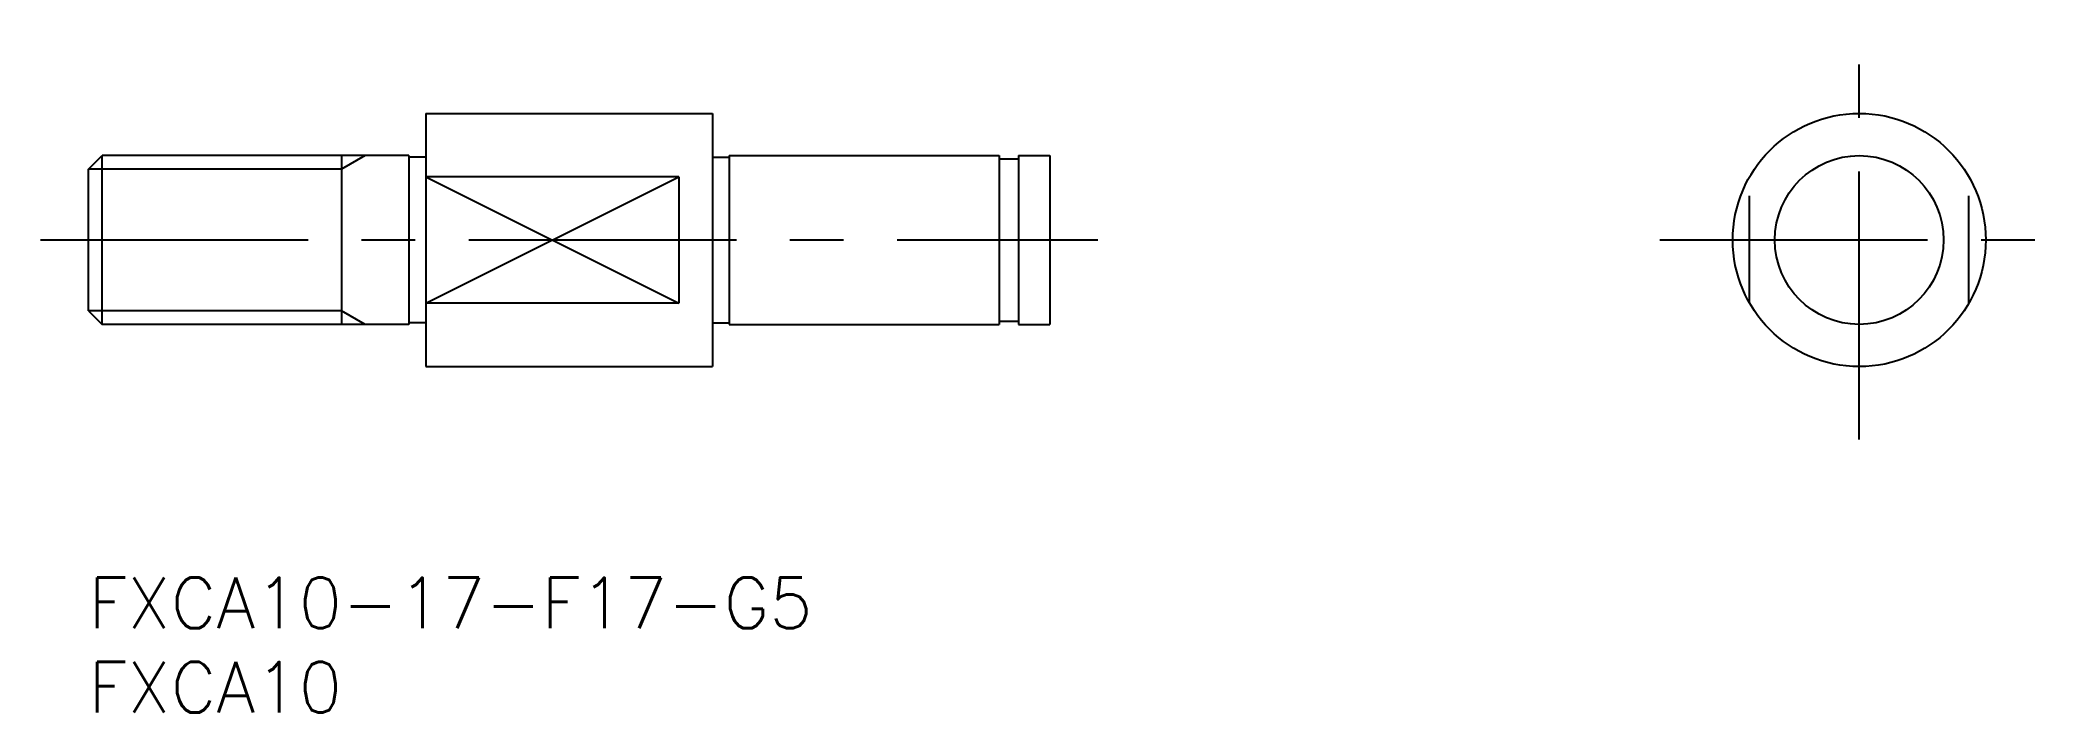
# Model space of a CAD drawing. Extents: x -3 to 117, y -8 to 32.
import ezdxf

# ---------------------------------------------------------------- set-up
doc = ezdxf.new("R2010")
doc.units = 0
doc.header["$LTSCALE"] = 0.5
doc.linetypes.add('CENTER', pattern=[50.8, 31.75, -6.35, 6.35, -6.35])
doc.linetypes.add('DASHED', pattern=[19.05, 12.7, -6.35])
for name, color, linetype in [('MSM_CENTER', 1, 'CENTER'), ('MSM_CONTINUOUS', 7, 'CONTINUOUS'), ('MSM_DASHED', 4, 'DASHED'), ('MSM_NARROW', 5, 'CONTINUOUS'), ('MSM_PART_NUMBER', 7, 'CONTINUOUS')]:
    doc.layers.add(name, color=color, linetype=linetype)
doc.styles.get("Standard").update_dxf_attribs({"font": 'txt.shx', "height": 3, "bigfont": 'bigfont.shx'})

# ---------------------------------------------------------------- blocks, each defined once
blk = doc.blocks.new('*U3')
at = {"layer": 'MSM_PART_NUMBER'}
blk.add_text('FXCA10-17-F17-G5', height=3, dxfattribs=at).set_placement((0, -3))
blk = doc.blocks.new('*U4')
at = {"layer": 'MSM_PART_NUMBER'}
blk.add_text('FXCA10', height=3, dxfattribs=at).set_placement((0, -8))

msp = doc.modelspace()

# ---------------------------------------------------------------- linework, layer by layer
at = {"layer": 'MSM_CENTER'}
for p, q in [((105, 8.18), (105, 31.82)), ((-2.85, 20), (59.85, 20)), ((93.18, 20), (116.82, 20))]:
    msp.add_line(p, q, dxfattribs=at)
at = {"layer": 'MSM_CONTINUOUS'}
for p, q in [((20, 27.5), (20, 12.5)), ((20, 27.5), (37, 27.5)), ((37, 27.5), (37, 12.5)), ((0, 24.19), (0.81, 25)), ((0, 15.81), (0, 24.19)), ((0.81, 15), (0.81, 25)), ((19, 25), (0.81, 25)), ((15, 25), (15, 15)), ((19, 25), (19, 15)), ((20, 24.9), (19, 24.9)), ((37, 24.9), (38, 24.9)), ((38, 25), (54, 25)), ((38, 25), (38, 15)), ((54, 25), (54, 15)), ((54, 24.8), (55.15, 24.8)), ((55.15, 25), (55.15, 15)), ((55.15, 25), (57, 25)), ((57, 25), (57, 15)), ((35, 23.74), (20, 23.74)), ((35, 23.74), (35, 16.26)), ((0, 15.81), (0.81, 15)), ((35, 16.26), (20, 16.26)), ((19, 15), (0.81, 15)), ((20, 15.1), (19, 15.1)), ((37, 15.1), (38, 15.1)), ((38, 15), (54, 15)), ((54, 15.2), (55.15, 15.2)), ((55.15, 15), (57, 15)), ((20, 12.5), (37, 12.5))]:
    msp.add_line(p, q, dxfattribs=at)
for radius in [7.5, 5]:
    msp.add_circle((105, 20), radius, dxfattribs=at)
at = {"layer": 'MSM_DASHED'}
for p, q in [((98.5, 16.26), (98.5, 23.74)), ((111.5, 16.26), (111.5, 23.74))]:
    msp.add_line(p, q, dxfattribs=at)
at = {"layer": 'MSM_NARROW'}
for p, q in [((15, 24.19), (0, 24.19)), ((16.41, 25), (15, 24.19)), ((20, 23.74), (35, 16.26)), ((20, 16.26), (35, 23.74)), ((15, 15.81), (0, 15.81)), ((16.41, 15), (15, 15.81))]:
    msp.add_line(p, q, dxfattribs=at)

# ---------------------------------------------------------------- block references
at = {"layer": 'MSM_CONTINUOUS'}
for name in ['*U3', '*U4']:
    msp.add_blockref(name, (0, 0), dxfattribs=at)

doc.saveas('drawing.dxf')
